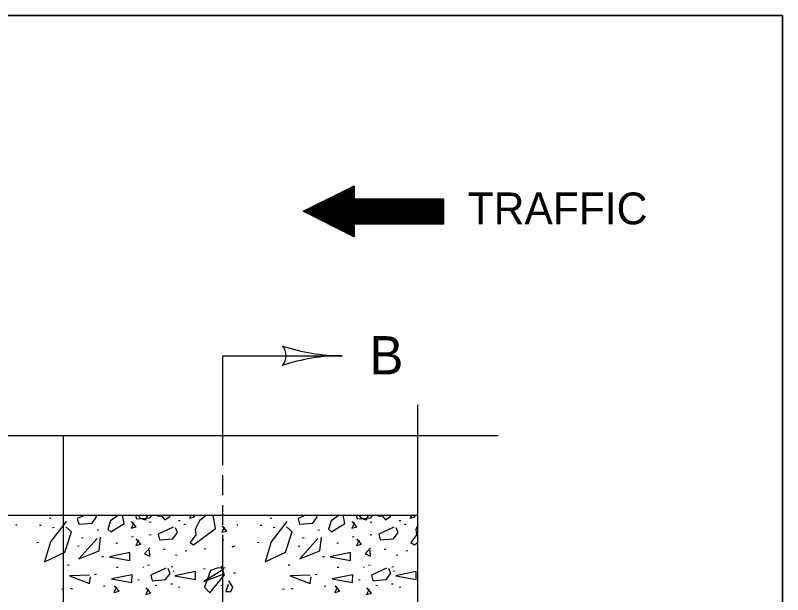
# Model space of a CAD drawing. Extents: x 1007 to 1035.5, y 1000.5 to 1021.5.
# Drawn here: x 1030.68 to 1035.5, y 1017.864 to 1021.5 of the extents above; entities that cross this region are included whole.
import ezdxf

# ---------------------------------------------------------------- set-up
doc = ezdxf.new("R2010")
doc.units = 0
for name, color, linetype in [('Level 1', 7, 'Continuous'), ('Level 10', 7, 'Continuous'), ('Level 11', 7, 'Continuous')]:
    doc.layers.add(name, color=color, linetype=linetype)

msp = doc.modelspace()

# ---------------------------------------------------------------- linework, layer by layer
at = {"layer": 'Level 1'}
for p, q in [((1031.9823, 1019.3641), (1032.7323, 1019.3641)), ((1030.5237, 1018.8641), (1033.7129, 1018.8641)), ((1030.5438, 1018.3641), (1033.2089, 1018.3641))]:
    msp.add_line(p, q, dxfattribs=at)
msp.add_lwpolyline([(1032.4883, 1020.2701), (1032.8083, 1020.4295), (1032.8083, 1020.3495), (1033.3683, 1020.3495), (1033.3683, 1020.1895), (1032.8083, 1020.1895), (1032.8083, 1020.1095)], close=True, dxfattribs=at)
for points in [[(1032.7599, 1020.4054), (1032.8083, 1020.4054)], [(1032.776, 1020.4134), (1032.8083, 1020.4134)], [(1032.792, 1020.4214), (1032.8083, 1020.4214)], [(1032.808, 1020.4294), (1032.8083, 1020.4294)], [(1032.6635, 1020.3574), (1032.8083, 1020.3574)], [(1032.6796, 1020.3654), (1032.8083, 1020.3654)], [(1032.6957, 1020.3734), (1032.8083, 1020.3734)], [(1032.7117, 1020.3814), (1032.8083, 1020.3814)], [(1032.7277, 1020.3894), (1032.8083, 1020.3894)], [(1032.7438, 1020.3974), (1032.8083, 1020.3974)], [(1032.5752, 1020.3134), (1033.3683, 1020.3134)], [(1032.5913, 1020.3214), (1033.3683, 1020.3214)], [(1032.6073, 1020.3294), (1033.3683, 1020.3294)], [(1032.6233, 1020.3374), (1033.3683, 1020.3374)], [(1032.6394, 1020.3454), (1033.3683, 1020.3454)], [(1032.6474, 1020.3494), (1033.3683, 1020.3494)], [(1032.4949, 1020.2734), (1033.3683, 1020.2734)], [(1032.4977, 1020.2654), (1033.3683, 1020.2654)], [(1032.5109, 1020.2814), (1033.3683, 1020.2814)], [(1032.5109, 1020.2814), (1033.3683, 1020.2814)], [(1032.527, 1020.2894), (1033.3683, 1020.2894)], [(1032.543, 1020.2974), (1033.3683, 1020.2974)], [(1032.5592, 1020.3054), (1033.3683, 1020.3054)], [(1032.5136, 1020.2574), (1033.3683, 1020.2574)], [(1032.5296, 1020.2494), (1033.3683, 1020.2494)], [(1032.5455, 1020.2414), (1033.3683, 1020.2414)], [(1032.5613, 1020.2334), (1033.3683, 1020.2334)], [(1032.5773, 1020.2254), (1033.3683, 1020.2254)], [(1032.5933, 1020.2174), (1033.3683, 1020.2174)], [(1032.6093, 1020.2094), (1033.3683, 1020.2094)], [(1032.6252, 1020.2014), (1033.3683, 1020.2014)], [(1032.6411, 1020.1934), (1033.3683, 1020.1934)], [(1032.657, 1020.1854), (1032.8083, 1020.1854)], [(1032.673, 1020.1774), (1032.8083, 1020.1774)], [(1032.673, 1020.1774), (1032.8083, 1020.1774)], [(1032.689, 1020.1694), (1032.8083, 1020.1694)], [(1032.7048, 1020.1614), (1032.8083, 1020.1614)], [(1032.7208, 1020.1534), (1032.8083, 1020.1534)], [(1032.7368, 1020.1454), (1032.8083, 1020.1454)], [(1032.7527, 1020.1374), (1032.8083, 1020.1374)], [(1032.7687, 1020.1294), (1032.8083, 1020.1294)], [(1032.7846, 1020.1214), (1032.8083, 1020.1214)], [(1032.8005, 1020.1134), (1032.8083, 1020.1134)], [(1031.9823, 1018.6766), (1031.9823, 1019.3641)], [(1033.2089, 1016.1974), (1033.2089, 1016.6974), (1032.8756, 1017.0308), (1033.5423, 1017.0308), (1033.2089, 1017.3641), (1033.2089, 1019.0562)], [(1031.9823, 1018.4891), (1031.9823, 1018.6141)], [(1031.9823, 1018.3016), (1031.9823, 1018.4266)], [(1030.9035, 1018.3445), (1030.8928, 1018.3432)], [(1031.1175, 1018.3641), (1031.0687, 1018.3413)], [(1031.0687, 1018.3413), (1031.078, 1018.3067)], [(1031.162, 1018.3133), (1031.19, 1018.352)], [(1031.19, 1018.352), (1031.1853, 1018.3641)], [(1031.3269, 1018.3641), (1031.2767, 1018.3269)], [(1031.3634, 1018.3109), (1031.3522, 1018.3641)], [(1031.4346, 1018.3641), (1031.4413, 1018.3394)], [(1031.4413, 1018.3394), (1031.5253, 1018.3461)], [(1031.45, 1018.3641), (1031.4674, 1018.3429)], [(1031.4674, 1018.3429), (1031.4994, 1018.3349)], [(1031.4994, 1018.3349), (1031.5061, 1018.3509)], [(1031.5061, 1018.3509), (1031.5136, 1018.3641)], [(1031.5253, 1018.3461), (1031.5383, 1018.3641)], [(1031.572, 1018.3641), (1031.5714, 1018.3576)], [(1031.5714, 1018.3576), (1031.5981, 1018.3589)], [(1031.5981, 1018.3589), (1031.6181, 1018.3349)], [(1031.6181, 1018.3349), (1031.6514, 1018.3576)], [(1031.6514, 1018.3576), (1031.6508, 1018.3641)], [(1031.7833, 1018.3641), (1031.7736, 1018.3438)], [(1031.7736, 1018.3438), (1031.8056, 1018.3518)], [(1031.8056, 1018.3518), (1031.7948, 1018.3641)], [(1031.8811, 1018.3641), (1031.8368, 1018.3283)], [(1031.9368, 1018.2803), (1031.9224, 1018.3641)], [(1031.9302, 1018.3629), (1031.9322, 1018.3641)], [(1032.2901, 1018.3445), (1032.2794, 1018.3432)], [(1032.5041, 1018.3641), (1032.4553, 1018.3413)], [(1032.4553, 1018.3413), (1032.4646, 1018.3067)], [(1032.5486, 1018.3133), (1032.5766, 1018.352)], [(1032.5766, 1018.352), (1032.5718, 1018.3641)], [(1032.7135, 1018.3641), (1032.6633, 1018.3269)], [(1032.75, 1018.3109), (1032.7388, 1018.3641)], [(1032.8212, 1018.3641), (1032.8278, 1018.3394)], [(1032.8278, 1018.3394), (1032.9118, 1018.3461)], [(1032.8366, 1018.3641), (1032.854, 1018.3429)], [(1032.854, 1018.3429), (1032.886, 1018.3349)], [(1032.886, 1018.3349), (1032.8927, 1018.3509)], [(1032.8927, 1018.3509), (1032.9002, 1018.3641)], [(1032.9118, 1018.3461), (1032.9248, 1018.3641)], [(1032.9586, 1018.3641), (1032.958, 1018.3576)], [(1032.958, 1018.3576), (1032.9847, 1018.3589)], [(1032.9847, 1018.3589), (1033.0047, 1018.3349)], [(1033.0047, 1018.3349), (1033.038, 1018.3576)], [(1033.038, 1018.3576), (1033.0373, 1018.3641)], [(1033.1698, 1018.3641), (1033.1602, 1018.3438)], [(1033.1602, 1018.3438), (1033.1922, 1018.3518)], [(1033.1922, 1018.3518), (1033.1813, 1018.3641)], [(1030.6903, 1018.2976), (1030.6836, 1018.3029)], [(1030.8413, 1018.2988), (1030.8307, 1018.2974)], [(1030.9993, 1018.3229), (1030.9007, 1018.1962), (1030.8633, 1018.0695), (1030.99, 1018.1308), (1031.0327, 1018.2576), (1030.9967, 1018.2909)], [(1030.9232, 1018.2857), (1030.9125, 1018.2843)], [(1031.078, 1018.3067), (1031.162, 1018.3133)], [(1031.2767, 1018.3269), (1031.2607, 1018.2763)], [(1031.2793, 1018.2576), (1031.3634, 1018.3109)], [(1031.423, 1018.315), (1031.407, 1018.2817), (1031.4391, 1018.2897), (1031.4097, 1018.323)], [(1031.5318, 1018.3183), (1031.5212, 1018.317)], [(1031.6706, 1018.2873), (1031.5759, 1018.2432), (1031.5853, 1018.2085), (1031.6693, 1018.2152), (1031.6973, 1018.2538), (1031.6853, 1018.2846)], [(1031.7151, 1018.3282), (1031.7044, 1018.3268)], [(1031.7478, 1018.3053), (1031.7372, 1018.3039)], [(1031.8368, 1018.3283), (1031.8088, 1018.2736)], [(1031.9924, 1018.2888), (1031.9764, 1018.2555), (1032.0084, 1018.2635), (1031.9791, 1018.2968)], [(1032.0768, 1018.2976), (1032.0702, 1018.3029)], [(1032.2279, 1018.2988), (1032.2173, 1018.2974)], [(1032.3859, 1018.3229), (1032.2873, 1018.1962), (1032.2498, 1018.0695), (1032.3766, 1018.1308), (1032.4193, 1018.2576), (1032.3833, 1018.2909)], [(1032.3098, 1018.2857), (1032.2991, 1018.2843)], [(1032.4646, 1018.3067), (1032.5486, 1018.3133)], [(1032.6633, 1018.3269), (1032.6473, 1018.2763)], [(1032.6659, 1018.2576), (1032.75, 1018.3109)], [(1032.8096, 1018.315), (1032.7936, 1018.2817), (1032.8257, 1018.2897), (1032.7963, 1018.323)], [(1032.9184, 1018.3183), (1032.9078, 1018.317)], [(1033.0572, 1018.2873), (1032.9625, 1018.2432), (1032.9718, 1018.2085), (1033.0558, 1018.2152), (1033.0838, 1018.2538), (1033.0718, 1018.2846)], [(1033.1017, 1018.3282), (1033.091, 1018.3268)], [(1033.1344, 1018.3053), (1033.1238, 1018.3039)], [(1033.2089, 1018.2999), (1033.1954, 1018.2736)], [(1031.2046, 1018.2693), (1031.1939, 1018.2679)], [(1031.2607, 1018.2763), (1031.2793, 1018.2576)], [(1031.5318, 1018.2398), (1031.5212, 1018.2385)], [(1031.8128, 1018.2403), (1031.7782, 1018.1922)], [(1031.7995, 1018.1762), (1031.9368, 1018.2803)], [(1031.8088, 1018.2736), (1031.8128, 1018.2403)], [(1031.9823, 1016.7391), (1031.9823, 1018.2391)], [(1032.5912, 1018.2693), (1032.5805, 1018.2679)], [(1032.6473, 1018.2763), (1032.6659, 1018.2576)], [(1032.9184, 1018.2398), (1032.9078, 1018.2385)], [(1033.1994, 1018.2403), (1033.1648, 1018.1922)], [(1033.1954, 1018.2736), (1033.1994, 1018.2403)], [(1030.825, 1018.1908), (1030.8143, 1018.1894)], [(1031.194, 1018.2163), (1031.0793, 1018.0882), (1031.206, 1018.1388), (1031.2153, 1018.2256)], [(1031.1064, 1018.2202), (1031.0958, 1018.2188)], [(1031.3224, 1018.1874), (1031.3118, 1018.1861)], [(1031.4206, 1018.2268), (1031.4099, 1018.2254)], [(1031.4525, 1018.207), (1031.4365, 1018.1737), (1031.4685, 1018.1817), (1031.4392, 1018.215)], [(1031.7782, 1018.1922), (1031.7995, 1018.1762)], [(1031.99, 1018.2071), (1031.9793, 1018.2058)], [(1032.2116, 1018.1908), (1032.2009, 1018.1894)], [(1032.5806, 1018.2163), (1032.4659, 1018.0882), (1032.5926, 1018.1388), (1032.6019, 1018.2256)], [(1032.493, 1018.2202), (1032.4823, 1018.2188)], [(1032.709, 1018.1874), (1032.6983, 1018.1861)], [(1032.8072, 1018.2268), (1032.7965, 1018.2254)], [(1032.8391, 1018.207), (1032.8231, 1018.1737), (1032.8551, 1018.1817), (1032.8258, 1018.215)], [(1033.1648, 1018.1922), (1033.1861, 1018.1762)], [(1033.1861, 1018.1762), (1033.2089, 1018.1934)], [(1031.0803, 1018.1678), (1031.0696, 1018.1665)], [(1031.5234, 1018.1588), (1031.4914, 1018.1215), (1031.5234, 1018.1055), (1031.5221, 1018.1428)], [(1031.6202, 1018.1482), (1031.6095, 1018.1468)], [(1031.7577, 1018.1383), (1031.747, 1018.137)], [(1031.8754, 1018.1514), (1031.8648, 1018.1501)], [(1032.0555, 1018.1682), (1032.0395, 1018.1615)], [(1032.4668, 1018.1678), (1032.4562, 1018.1665)], [(1032.91, 1018.1588), (1032.878, 1018.1215), (1032.91, 1018.1055), (1032.9087, 1018.1428)], [(1033.0068, 1018.1482), (1032.9961, 1018.1468)], [(1033.1443, 1018.1383), (1033.1336, 1018.137)], [(1031.2341, 1018.1023), (1031.2234, 1018.101)], [(1031.3994, 1018.1282), (1031.27, 1018.1015), (1031.3981, 1018.0788), (1031.3994, 1018.1295)], [(1031.6955, 1018.1122), (1031.6848, 1018.1108)], [(1032.6207, 1018.1023), (1032.61, 1018.101)], [(1032.786, 1018.1282), (1032.6566, 1018.1015), (1032.7847, 1018.0788), (1032.786, 1018.1295)], [(1033.0821, 1018.1122), (1033.0713, 1018.1108)], [(1031.0181, 1018.05), (1031.0074, 1018.0487)], [(1031.522, 1018.0487), (1031.5113, 1018.0473)], [(1031.9888, 1018.0247), (1031.8635, 1017.9473), (1031.9888, 1017.994), (1031.9742, 1018.0433)], [(1032.4047, 1018.05), (1032.394, 1018.0487)], [(1032.9086, 1018.0487), (1032.8979, 1018.0473)], [(1031.3257, 1018.0356), (1031.315, 1018.0343)], [(1031.4848, 1018.0393), (1031.4794, 1018.0353)], [(1031.6248, 1018.0307), (1031.5301, 1017.9866), (1031.5394, 1017.9519), (1031.6234, 1017.9586), (1031.6514, 1017.9973), (1031.6394, 1018.028)], [(1031.6693, 1018.0388), (1031.6586, 1018.0375)], [(1031.6768, 1018.0087), (1031.6714, 1018.0113)], [(1031.8118, 1018.0091), (1031.6823, 1017.9824), (1031.8104, 1017.9598), (1031.8118, 1018.0104)], [(1031.8722, 1018.0258), (1031.8615, 1018.0244)], [(1031.9968, 1018.0327), (1031.9475, 1018.0313), (1031.9062, 1018.0153), (1031.8688, 1017.9113), (1031.9022, 1017.8767), (1031.9928, 1017.9887), (1031.9768, 1018.034)], [(1032.062, 1017.9996), (1032.0513, 1017.9983)], [(1032.7123, 1018.0356), (1032.7016, 1018.0343)], [(1032.8713, 1018.0393), (1032.866, 1018.0353)], [(1033.0113, 1018.0307), (1032.9167, 1017.9866), (1032.926, 1017.9519), (1033.01, 1017.9586), (1033.038, 1017.9973), (1033.026, 1018.028)], [(1033.0558, 1018.0388), (1033.0452, 1018.0375)], [(1033.0633, 1018.0087), (1033.058, 1018.0113)], [(1033.1983, 1018.0091), (1033.0689, 1017.9824), (1033.197, 1017.9598), (1033.1983, 1018.0104)], [(1031.1447, 1017.9873), (1031.0193, 1017.982), (1031.146, 1017.934), (1031.1513, 1017.9753)], [(1031.1883, 1017.9898), (1031.1776, 1017.9884)], [(1031.4125, 1017.9894), (1031.2832, 1017.9628), (1031.4112, 1017.9401), (1031.4125, 1017.9908)], [(1031.4598, 1017.9571), (1031.4492, 1017.9558)], [(1032.0168, 1017.9287), (1032.0022, 1017.8833), (1032.0342, 1017.8847), (1032.0462, 1017.9113), (1032.0208, 1017.9513)], [(1032.5313, 1017.9873), (1032.4059, 1017.982), (1032.5326, 1017.934), (1032.5379, 1017.9753)], [(1032.5748, 1017.9898), (1032.5642, 1017.9884)], [(1032.7991, 1017.9894), (1032.6698, 1017.9628), (1032.7978, 1017.9401), (1032.7991, 1017.9908)], [(1032.8464, 1017.9571), (1032.8358, 1017.9558)], [(1030.9821, 1017.8982), (1030.9714, 1017.8968)], [(1031.0378, 1017.9014), (1031.027, 1017.9001)], [(1031.2438, 1017.9178), (1031.2332, 1017.9164)], [(1031.3151, 1017.9112), (1031.2991, 1017.8778), (1031.3311, 1017.8858), (1031.3018, 1017.9192)], [(1031.5147, 1017.8981), (1031.4987, 1017.8648), (1031.5307, 1017.8728), (1031.5013, 1017.9061)], [(1031.5678, 1017.9211), (1031.5572, 1017.9198)], [(1031.666, 1017.9309), (1031.6553, 1017.9296)], [(1031.7151, 1017.9113), (1031.7044, 1017.9099)], [(1031.9802, 1017.9211), (1031.9695, 1017.9198)], [(1032.3687, 1017.8982), (1032.358, 1017.8968)], [(1032.4243, 1017.9014), (1032.4136, 1017.9001)], [(1032.6304, 1017.9178), (1032.6198, 1017.9164)], [(1032.7017, 1017.9112), (1032.6857, 1017.8778), (1032.7177, 1017.8858), (1032.6883, 1017.9192)], [(1032.9013, 1017.8981), (1032.8853, 1017.8648), (1032.9173, 1017.8728), (1032.8879, 1017.9061)], [(1032.9544, 1017.9211), (1032.9438, 1017.9198)], [(1033.0526, 1017.9309), (1033.0419, 1017.9296)], [(1033.1017, 1017.9113), (1033.091, 1017.9099)], [(1033.2089, 1017.8804), (1033.2088, 1017.8804)]]:
    msp.add_lwpolyline(points, dxfattribs=at)
for centre, radius, start, end in [((1032.2867, 1019.3642), 0.0938, 318.7746, 40.8913), ((1032.7323, 1020.536), 1.1719, 251.3472, 269.9939), ((1032.7323, 1018.1922), 1.1719, 90, 108.6688), ((1032.7323, 1018.1922), 1.1719, 89.9878, 90)]:
    msp.add_arc(centre, radius, start, end, dxfattribs=at)
at = {"layer": 'Level 10'}
for p, q in [((1007, 1021.5), (1035.5, 1021.5)), ((1035.5, 1021.5), (1035.5, 1000.5)), ((1030.9823, 1012.8641), (1030.9823, 1018.8641))]:
    msp.add_line(p, q, dxfattribs=at)
at = {"layer": 'Level 11'}
msp.add_lwpolyline([(1007, 1000.5), (1035.5, 1000.5), (1035.5, 1021.5), (1007, 1021.5)], close=True, dxfattribs=at)

# ---------------------------------------------------------------- texts
at = {"layer": 'Level 1'}
for s, height, p in [('TRAFFIC', 0.2, (1033.5212, 1020.1883)), ('B', 0.24, (1032.9033, 1019.2467))]:
    msp.add_text(s, height=height, dxfattribs=at).set_placement(p)

doc.saveas('drawing.dxf')
